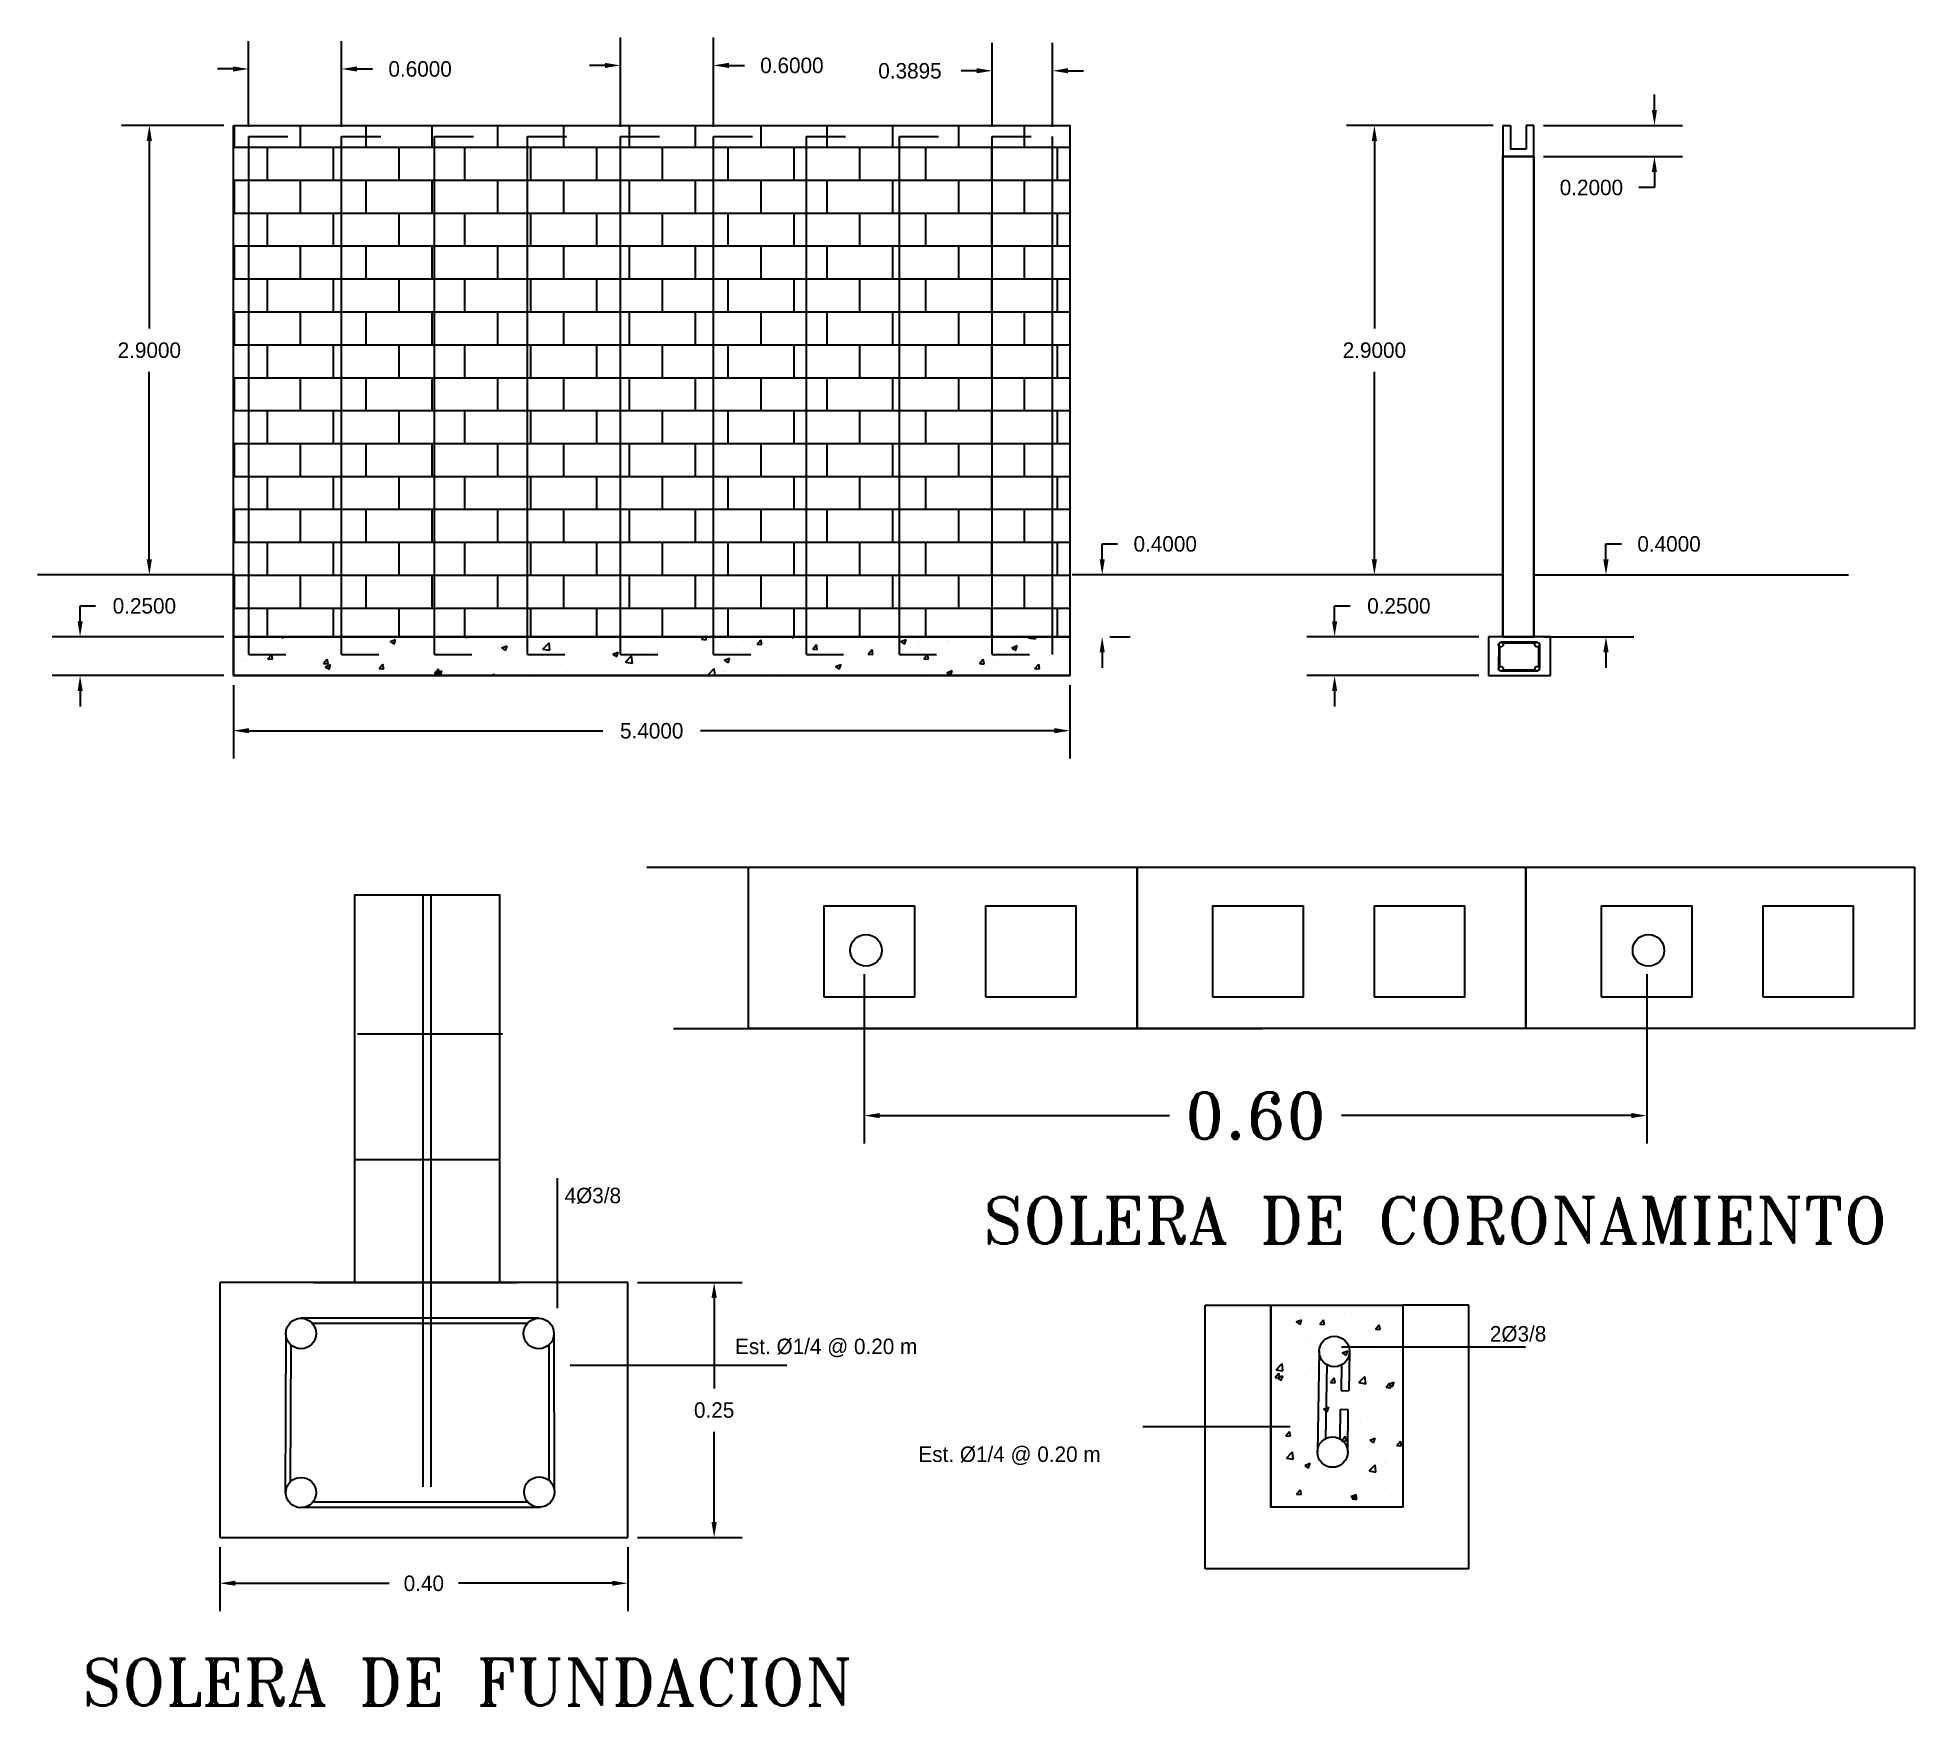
# Model space of a CAD drawing. Extents: x 1.3 to 13.4, y -0.7 to 10.1.
import ezdxf
from ezdxf.enums import TextEntityAlignment as Align

# ---------------------------------------------------------------- set-up
doc = ezdxf.new("R2010")
doc.units = 0
doc.header["$MEASUREMENT"] = 0
doc.layers.get('0').update_dxf_attribs({"linetype": 'CONTINUOUS'})
doc.layers.get('DEFPOINTS').update_dxf_attribs({"linetype": 'CONTINUOUS'})
for name, color, linetype in [('BLOQUE', 8, 'CONTINUOUS'), ('COTAS', 2, 'CONTINUOUS'), ('PARED', 7, 'CONTINUOUS'), ('REFUERZO', 3, 'CONTINUOUS'), ('SOLERA', 9, 'CONTINUOUS'), ('SUELO', 4, 'CONTINUOUS')]:
    doc.layers.add(name, color=color, linetype=linetype)
doc.styles.add('ROMANT', font='romant', dxfattribs={"height": 0.3})
doc.dimstyles.get("Standard").update_dxf_attribs({"dimtxt": 0.18, "dimasz": 0.18, "dimexe": 0.18, "dimexo": 0.0625, "dimgap": 0.09, "dimtad": 0, "dimtih": 1, "dimtoh": 1, "dimdec": 4, "dimzin": 0, "dimdsep": 46, "dimtxsty": 'STANDARD', "dimcen": 0.09, "dimadec": 0, "dimazin": 0, "dimtfac": 1, "dimtdec": 4, "dimtofl": 0, "dimtmove": 0, "dimatfit": 3, "dimfxl": 1, "dimtolj": 1, "dimtzin": 0, "dimarcsym": 0})

# ---------------------------------------------------------------- blocks, each defined once
blk = doc.blocks.new('*X0')
at = {"color": 0}
for p, q in [((2.55, 9.35), (2.55, 9.49)), ((2.975, 9.35), (2.975, 9.49)), ((3.4, 9.35), (3.4, 9.49)), ((3.825, 9.35), (3.825, 9.49)), ((4.25, 9.35), (4.25, 9.49)), ((4.675, 9.35), (4.675, 9.49)), ((5.1, 9.35), (5.1, 9.49)), ((5.525, 9.35), (5.525, 9.49)), ((5.95, 9.35), (5.95, 9.49)), ((6.375, 9.35), (6.375, 9.49)), ((6.8, 9.35), (6.8, 9.49)), ((7.225, 9.35), (7.225, 9.49)), ((7.65, 9.35), (7.65, 9.49)), ((2.543, 9.35), (7.943, 9.35)), ((2.762, 9.137), (2.762, 9.35)), ((3.188, 9.137), (3.188, 9.35)), ((3.612, 9.137), (3.612, 9.35)), ((4.037, 9.137), (4.037, 9.35)), ((4.462, 9.137), (4.462, 9.35)), ((4.888, 9.137), (4.888, 9.35)), ((5.312, 9.137), (5.312, 9.35)), ((5.737, 9.137), (5.737, 9.35)), ((6.162, 9.137), (6.162, 9.35)), ((6.587, 9.137), (6.587, 9.35)), ((7.013, 9.137), (7.013, 9.35)), ((7.438, 9.137), (7.438, 9.35)), ((7.862, 9.137), (7.862, 9.35)), ((2.543, 9.137), (7.943, 9.137)), ((2.55, 8.925), (2.55, 9.137)), ((2.975, 8.925), (2.975, 9.137)), ((3.4, 8.925), (3.4, 9.137)), ((3.825, 8.925), (3.825, 9.137)), ((4.25, 8.925), (4.25, 9.137)), ((4.675, 8.925), (4.675, 9.137)), ((5.1, 8.925), (5.1, 9.137)), ((5.525, 8.925), (5.525, 9.137)), ((5.95, 8.925), (5.95, 9.137)), ((6.375, 8.925), (6.375, 9.137)), ((6.8, 8.925), (6.8, 9.137)), ((7.225, 8.925), (7.225, 9.137)), ((7.65, 8.925), (7.65, 9.137)), ((2.543, 8.925), (7.943, 8.925)), ((2.762, 8.713), (2.762, 8.925)), ((3.188, 8.713), (3.188, 8.925)), ((3.612, 8.713), (3.612, 8.925)), ((4.037, 8.713), (4.037, 8.925)), ((4.462, 8.713), (4.462, 8.925)), ((4.888, 8.713), (4.888, 8.925)), ((5.312, 8.713), (5.312, 8.925)), ((5.737, 8.713), (5.737, 8.925)), ((6.162, 8.713), (6.162, 8.925)), ((6.587, 8.713), (6.587, 8.925)), ((7.013, 8.713), (7.013, 8.925)), ((7.438, 8.713), (7.438, 8.925)), ((7.862, 8.713), (7.862, 8.925)), ((2.543, 8.713), (7.943, 8.713)), ((2.55, 8.5), (2.55, 8.713)), ((2.975, 8.5), (2.975, 8.713)), ((3.4, 8.5), (3.4, 8.713)), ((3.825, 8.5), (3.825, 8.713)), ((4.25, 8.5), (4.25, 8.713)), ((4.675, 8.5), (4.675, 8.713)), ((5.1, 8.5), (5.1, 8.713)), ((5.525, 8.5), (5.525, 8.713)), ((5.95, 8.5), (5.95, 8.713)), ((6.375, 8.5), (6.375, 8.713)), ((6.8, 8.5), (6.8, 8.713)), ((7.225, 8.5), (7.225, 8.713)), ((7.65, 8.5), (7.65, 8.713)), ((2.543, 8.5), (7.943, 8.5)), ((2.762, 8.287), (2.762, 8.5)), ((3.188, 8.287), (3.188, 8.5)), ((3.612, 8.287), (3.612, 8.5)), ((4.037, 8.287), (4.037, 8.5)), ((4.462, 8.287), (4.462, 8.5)), ((4.888, 8.287), (4.888, 8.5)), ((5.312, 8.287), (5.312, 8.5)), ((5.737, 8.287), (5.737, 8.5)), ((6.162, 8.287), (6.162, 8.5)), ((6.587, 8.287), (6.587, 8.5)), ((7.013, 8.287), (7.013, 8.5)), ((7.438, 8.287), (7.438, 8.5)), ((7.862, 8.287), (7.862, 8.5)), ((2.543, 8.287), (7.943, 8.287)), ((2.55, 8.075), (2.55, 8.287)), ((2.975, 8.075), (2.975, 8.287)), ((3.4, 8.075), (3.4, 8.287)), ((3.825, 8.075), (3.825, 8.287)), ((4.25, 8.075), (4.25, 8.287)), ((4.675, 8.075), (4.675, 8.287)), ((5.1, 8.075), (5.1, 8.287)), ((5.525, 8.075), (5.525, 8.287)), ((5.95, 8.075), (5.95, 8.287)), ((6.375, 8.075), (6.375, 8.287)), ((6.8, 8.075), (6.8, 8.287)), ((7.225, 8.075), (7.225, 8.287)), ((7.65, 8.075), (7.65, 8.287)), ((2.543, 8.075), (7.943, 8.075)), ((2.762, 7.862), (2.762, 8.075)), ((3.188, 7.862), (3.188, 8.075)), ((3.612, 7.862), (3.612, 8.075)), ((4.037, 7.862), (4.037, 8.075)), ((4.462, 7.862), (4.462, 8.075)), ((4.888, 7.862), (4.888, 8.075)), ((5.312, 7.862), (5.312, 8.075)), ((5.737, 7.862), (5.737, 8.075)), ((6.162, 7.862), (6.162, 8.075)), ((6.587, 7.862), (6.587, 8.075)), ((7.013, 7.862), (7.013, 8.075)), ((7.438, 7.862), (7.438, 8.075)), ((7.862, 7.862), (7.862, 8.075)), ((2.543, 7.862), (7.943, 7.862)), ((2.55, 7.65), (2.55, 7.862)), ((2.975, 7.65), (2.975, 7.862)), ((3.4, 7.65), (3.4, 7.862)), ((3.825, 7.65), (3.825, 7.862)), ((4.25, 7.65), (4.25, 7.862)), ((4.675, 7.65), (4.675, 7.862)), ((5.1, 7.65), (5.1, 7.862)), ((5.525, 7.65), (5.525, 7.862)), ((5.95, 7.65), (5.95, 7.862)), ((6.375, 7.65), (6.375, 7.862)), ((6.8, 7.65), (6.8, 7.862)), ((7.225, 7.65), (7.225, 7.862)), ((7.65, 7.65), (7.65, 7.862)), ((2.543, 7.65), (7.943, 7.65)), ((2.762, 7.438), (2.762, 7.65)), ((3.188, 7.438), (3.188, 7.65)), ((3.612, 7.438), (3.612, 7.65)), ((4.037, 7.438), (4.037, 7.65)), ((4.462, 7.438), (4.462, 7.65)), ((4.888, 7.438), (4.888, 7.65)), ((5.312, 7.438), (5.312, 7.65)), ((5.737, 7.438), (5.737, 7.65)), ((6.162, 7.438), (6.162, 7.65)), ((6.587, 7.438), (6.587, 7.65)), ((7.013, 7.438), (7.013, 7.65)), ((7.438, 7.438), (7.438, 7.65)), ((7.862, 7.438), (7.862, 7.65)), ((2.543, 7.438), (7.943, 7.438)), ((2.55, 7.225), (2.55, 7.438)), ((2.975, 7.225), (2.975, 7.438)), ((3.4, 7.225), (3.4, 7.438)), ((3.825, 7.225), (3.825, 7.438)), ((4.25, 7.225), (4.25, 7.438)), ((4.675, 7.225), (4.675, 7.438)), ((5.1, 7.225), (5.1, 7.438)), ((5.525, 7.225), (5.525, 7.438)), ((5.95, 7.225), (5.95, 7.438)), ((6.375, 7.225), (6.375, 7.438)), ((6.8, 7.225), (6.8, 7.438)), ((7.225, 7.225), (7.225, 7.438)), ((7.65, 7.225), (7.65, 7.438)), ((2.543, 7.225), (7.943, 7.225)), ((2.762, 7.013), (2.762, 7.225)), ((3.188, 7.013), (3.188, 7.225)), ((3.612, 7.013), (3.612, 7.225)), ((4.037, 7.013), (4.037, 7.225)), ((4.462, 7.013), (4.462, 7.225)), ((4.888, 7.013), (4.888, 7.225)), ((5.312, 7.013), (5.312, 7.225)), ((5.737, 7.013), (5.737, 7.225)), ((6.162, 7.013), (6.162, 7.225)), ((6.587, 7.013), (6.587, 7.225)), ((7.013, 7.013), (7.013, 7.225)), ((7.438, 7.013), (7.438, 7.225)), ((7.862, 7.013), (7.862, 7.225)), ((2.543, 7.013), (7.943, 7.013)), ((2.55, 6.8), (2.55, 7.013)), ((2.975, 6.8), (2.975, 7.013)), ((3.4, 6.8), (3.4, 7.013)), ((3.825, 6.8), (3.825, 7.013)), ((4.25, 6.8), (4.25, 7.013)), ((4.675, 6.8), (4.675, 7.013)), ((5.1, 6.8), (5.1, 7.013)), ((5.525, 6.8), (5.525, 7.013)), ((5.95, 6.8), (5.95, 7.013)), ((6.375, 6.8), (6.375, 7.013)), ((6.8, 6.8), (6.8, 7.013)), ((7.225, 6.8), (7.225, 7.013)), ((7.65, 6.8), (7.65, 7.013)), ((2.543, 6.8), (7.943, 6.8)), ((2.762, 6.587), (2.762, 6.8)), ((3.188, 6.587), (3.188, 6.8)), ((3.612, 6.587), (3.612, 6.8)), ((4.037, 6.587), (4.037, 6.8)), ((4.462, 6.587), (4.462, 6.8)), ((4.888, 6.587), (4.888, 6.8)), ((5.312, 6.587), (5.312, 6.8)), ((5.737, 6.587), (5.737, 6.8)), ((6.162, 6.587), (6.162, 6.8)), ((6.587, 6.587), (6.587, 6.8)), ((7.013, 6.587), (7.013, 6.8)), ((7.438, 6.587), (7.438, 6.8)), ((7.862, 6.587), (7.862, 6.8)), ((2.543, 6.587), (7.943, 6.587)), ((2.55, 6.375), (2.55, 6.587)), ((2.975, 6.375), (2.975, 6.587)), ((3.4, 6.375), (3.4, 6.587)), ((3.825, 6.375), (3.825, 6.587)), ((4.25, 6.375), (4.25, 6.587)), ((4.675, 6.375), (4.675, 6.587)), ((5.1, 6.375), (5.1, 6.587)), ((5.525, 6.375), (5.525, 6.587)), ((5.95, 6.375), (5.95, 6.587)), ((6.375, 6.375), (6.375, 6.587)), ((6.8, 6.375), (6.8, 6.587)), ((7.225, 6.375), (7.225, 6.587)), ((7.65, 6.375), (7.65, 6.587)), ((2.543, 6.375), (7.943, 6.375)), ((2.762, 6.19), (2.762, 6.375)), ((3.188, 6.19), (3.188, 6.375)), ((3.612, 6.19), (3.612, 6.375)), ((4.037, 6.19), (4.037, 6.375)), ((4.462, 6.19), (4.462, 6.375)), ((4.888, 6.19), (4.888, 6.375)), ((5.312, 6.19), (5.312, 6.375)), ((5.737, 6.19), (5.737, 6.375)), ((6.162, 6.19), (6.162, 6.375)), ((6.587, 6.19), (6.587, 6.375)), ((7.013, 6.19), (7.013, 6.375)), ((7.438, 6.19), (7.438, 6.375)), ((7.862, 6.19), (7.862, 6.375))]:
    blk.add_line(p, q, dxfattribs=at)
blk = doc.blocks.new('*X1')
at = {"color": 0}
for p, q in [((2.85, 6.19), (2.862, 6.182)), ((2.862, 6.182), (2.864, 6.19)), ((3.471, 6.189), (3.471, 6.189)), ((4.028, 6.19), (4.052, 6.186)), ((4.052, 6.186), (4.051, 6.19)), ((4.052, 6.183), (4.052, 6.183)), ((4.583, 6.18), (4.583, 6.18)), ((5.565, 6.174), (5.579, 6.19)), ((5.595, 6.171), (5.592, 6.19)), ((6.146, 6.19), (6.156, 6.183)), ((6.156, 6.183), (6.158, 6.19)), ((6.885, 6.18), (6.885, 6.18)), ((7.676, 6.183), (7.682, 6.19)), ((7.676, 6.183), (7.721, 6.177)), ((7.721, 6.177), (7.719, 6.19)), ((2.766, 6.048), (2.79, 6.077)), ((2.772, 6.172), (2.772, 6.172)), ((2.784, 6.093), (2.784, 6.093)), ((2.795, 6.046), (2.79, 6.077)), ((2.823, 6.128), (2.823, 6.128)), ((2.888, 6.089), (2.888, 6.089)), ((2.948, 6.145), (2.948, 6.145)), ((3.051, 6.082), (3.051, 6.082)), ((3.138, 6.17), (3.138, 6.17)), ((3.179, 6.139), (3.179, 6.139)), ((3.283, 6.078), (3.283, 6.078)), ((3.318, 6.071), (3.318, 6.071)), ((3.535, 6.11), (3.535, 6.11)), ((3.555, 6.159), (3.59, 6.172)), ((3.555, 6.159), (3.58, 6.142)), ((3.58, 6.142), (3.59, 6.172)), ((3.585, 6.059), (3.585, 6.059)), ((3.795, 6.148), (3.795, 6.148)), ((3.952, 6.097), (3.952, 6.097)), ((3.953, 6.064), (3.953, 6.064)), ((4.078, 6.113), (4.078, 6.113)), ((4.245, 6.114), (4.245, 6.114)), ((4.267, 6.138), (4.267, 6.138)), ((4.274, 6.119), (4.309, 6.132)), ((4.274, 6.119), (4.299, 6.102)), ((4.299, 6.102), (4.309, 6.132)), ((4.536, 6.164), (4.536, 6.164)), ((4.541, 6.11), (4.58, 6.151)), ((4.541, 6.11), (4.585, 6.103)), ((4.558, 6.086), (4.558, 6.086)), ((4.585, 6.103), (4.58, 6.151)), ((4.814, 6.121), (4.814, 6.121)), ((4.992, 6.079), (5.027, 6.092)), ((4.992, 6.079), (5.017, 6.062)), ((5.017, 6.062), (5.027, 6.092)), ((5.067, 6.153), (5.067, 6.153)), ((5.074, 6.027), (5.113, 6.068)), ((5.081, 6.066), (5.081, 6.066)), ((5.119, 6.021), (5.113, 6.068)), ((5.207, 6.082), (5.207, 6.082)), ((5.396, 6.107), (5.396, 6.107)), ((5.565, 6.174), (5.595, 6.171)), ((5.577, 6.059), (5.577, 6.059)), ((5.682, 6.066), (5.682, 6.066)), ((5.712, 6.149), (5.712, 6.149)), ((5.83, 6.091), (5.83, 6.091)), ((5.837, 6.165), (5.837, 6.165)), ((5.924, 6.142), (5.948, 6.171)), ((5.924, 6.142), (5.954, 6.14)), ((5.954, 6.14), (5.948, 6.171)), ((5.974, 6.116), (5.974, 6.116)), ((6.09, 6.129), (6.09, 6.129)), ((6.265, 6.166), (6.265, 6.166)), ((6.282, 6.111), (6.307, 6.14)), ((6.282, 6.111), (6.312, 6.108)), ((6.312, 6.108), (6.307, 6.14)), ((6.346, 6.164), (6.346, 6.164)), ((6.525, 6.076), (6.525, 6.076)), ((6.641, 6.079), (6.665, 6.108)), ((6.641, 6.079), (6.671, 6.077)), ((6.671, 6.077), (6.665, 6.108)), ((6.677, 6.107), (6.677, 6.107)), ((6.841, 6.117), (6.841, 6.117)), ((6.85, 6.16), (6.885, 6.173)), ((6.85, 6.16), (6.875, 6.143)), ((6.852, 6.067), (6.852, 6.067)), ((6.875, 6.143), (6.885, 6.173)), ((6.966, 6.134), (6.966, 6.134)), ((6.968, 6.157), (6.968, 6.157)), ((7, 6.048), (7.024, 6.077)), ((7.03, 6.045), (7.024, 6.077)), ((7.109, 6.102), (7.109, 6.102)), ((7.152, 6.168), (7.152, 6.168)), ((7.155, 6.159), (7.155, 6.159)), ((7.362, 6.134), (7.362, 6.134)), ((7.419, 6.157), (7.419, 6.157)), ((7.568, 6.12), (7.603, 6.133)), ((7.568, 6.12), (7.593, 6.103)), ((7.593, 6.103), (7.603, 6.133)), ((7.621, 6.172), (7.621, 6.172)), ((7.686, 6.146), (7.686, 6.146)), ((7.742, 6.082), (7.742, 6.082)), ((2.596, 6.039), (2.596, 6.039)), ((2.623, 6.037), (2.623, 6.037)), ((2.766, 6.048), (2.795, 6.046)), ((2.766, 6.005), (2.766, 6.005)), ((2.817, 5.947), (2.817, 5.947)), ((2.89, 6.026), (2.89, 6.026)), ((3.006, 5.972), (3.006, 5.972)), ((3.026, 6.043), (3.026, 6.043)), ((3.124, 6.017), (3.148, 6.046)), ((3.124, 6.017), (3.154, 6.015)), ((3.135, 5.997), (3.17, 6.011)), ((3.135, 5.997), (3.16, 5.981)), ((3.154, 6.015), (3.148, 6.046)), ((3.157, 6.015), (3.157, 6.015)), ((3.16, 5.981), (3.17, 6.011)), ((3.322, 6.014), (3.322, 6.014)), ((3.37, 5.964), (3.37, 5.964)), ((3.424, 6.004), (3.424, 6.004)), ((3.447, 6.03), (3.447, 6.03)), ((3.483, 5.986), (3.507, 6.014)), ((3.483, 5.986), (3.513, 5.983)), ((3.513, 5.983), (3.507, 6.014)), ((3.529, 5.944), (3.529, 5.944)), ((3.637, 6.055), (3.637, 6.055)), ((3.662, 6.014), (3.662, 6.014)), ((3.691, 5.992), (3.691, 5.992)), ((3.789, 5.981), (3.789, 5.981)), ((3.841, 5.954), (3.866, 5.983)), ((3.841, 5.954), (3.871, 5.952)), ((3.852, 6.048), (3.852, 6.048)), ((3.854, 5.957), (3.889, 5.971)), ((3.854, 5.957), (3.879, 5.941)), ((3.871, 5.952), (3.866, 5.983)), ((3.879, 5.941), (3.889, 5.971)), ((3.958, 5.981), (3.958, 5.981)), ((4.045, 6.016), (4.045, 6.016)), ((4.119, 6.037), (4.119, 6.037)), ((4.135, 5.941), (4.135, 5.941)), ((4.214, 5.94), (4.224, 5.952)), ((4.224, 5.97), (4.224, 5.97)), ((4.226, 5.94), (4.224, 5.952)), ((4.298, 6.048), (4.298, 6.048)), ((4.386, 6.026), (4.386, 6.026)), ((4.451, 5.983), (4.451, 5.983)), ((4.491, 5.958), (4.491, 5.958)), ((4.576, 5.999), (4.576, 5.999)), ((4.653, 6.014), (4.653, 6.014)), ((4.758, 5.947), (4.758, 5.947)), ((4.766, 6.024), (4.766, 6.024)), ((4.808, 5.955), (4.808, 5.955)), ((4.92, 6.003), (4.92, 6.003)), ((5.061, 5.987), (5.061, 5.987)), ((5.074, 6.027), (5.119, 6.021)), ((5.099, 5.966), (5.099, 5.966)), ((5.187, 5.992), (5.187, 5.992)), ((5.321, 6.024), (5.321, 6.024)), ((5.391, 6.016), (5.391, 6.016)), ((5.454, 5.98), (5.454, 5.98)), ((5.58, 5.951), (5.58, 5.951)), ((5.608, 5.945), (5.647, 5.985)), ((5.608, 5.945), (5.64, 5.94)), ((5.652, 5.94), (5.647, 5.985)), ((5.705, 5.968), (5.705, 5.968)), ((5.711, 6.039), (5.746, 6.052)), ((5.711, 6.039), (5.736, 6.022)), ((5.72, 5.969), (5.72, 5.969)), ((5.736, 6.022), (5.746, 6.052)), ((5.802, 5.956), (5.802, 5.956)), ((5.895, 5.993), (5.895, 5.993)), ((5.987, 5.958), (5.987, 5.958)), ((6.083, 5.962), (6.083, 5.962)), ((6.094, 6.006), (6.094, 6.006)), ((6.211, 6.034), (6.211, 6.034)), ((6.254, 5.947), (6.254, 5.947)), ((6.336, 6.051), (6.336, 6.051)), ((6.34, 5.997), (6.34, 5.997)), ((6.385, 6.057), (6.385, 6.057)), ((6.43, 5.999), (6.465, 6.012)), ((6.43, 5.999), (6.454, 5.982)), ((6.454, 5.982), (6.465, 6.012)), ((6.593, 6.029), (6.593, 6.029)), ((7, 6.048), (7.03, 6.045)), ((7.024, 5.962), (7.024, 5.962)), ((7.148, 5.958), (7.183, 5.972)), ((7.148, 5.958), (7.173, 5.942)), ((7.159, 5.982), (7.159, 5.982)), ((7.173, 5.942), (7.183, 5.972)), ((7.34, 6.003), (7.34, 6.003)), ((7.356, 5.968), (7.356, 5.968)), ((7.358, 6.017), (7.382, 6.045)), ((7.358, 6.017), (7.388, 6.014)), ((7.388, 6.014), (7.382, 6.045)), ((7.451, 6.032), (7.451, 6.032)), ((7.465, 6.02), (7.465, 6.02)), ((7.615, 6.005), (7.615, 6.005)), ((7.654, 6.045), (7.654, 6.045)), ((7.717, 5.985), (7.741, 6.014)), ((7.717, 5.985), (7.747, 5.983)), ((7.747, 5.983), (7.741, 6.014)), ((7.872, 6.04), (7.872, 6.04))]:
    blk.add_line(p, q, dxfattribs=at)
blk = doc.blocks.new('*D2')
at = {"color": 0, "linetype": 'ByBlock'}
for p, q in [((2.543, 5.877), (2.543, 5.404)), ((7.943, 5.877), (7.943, 5.404)), ((2.643, 5.584), (4.928, 5.584)), ((7.843, 5.584), (5.558, 5.584))]:
    blk.add_line(p, q, dxfattribs=at)
for points in [[(2.643, 5.601), (2.643, 5.568), (2.543, 5.584)], [(7.843, 5.601), (7.843, 5.568), (7.943, 5.584)]]:
    blk.add_solid(points, dxfattribs=at)
at = {"layer": 'DEFPOINTS', "color": 0, "linetype": 'ByBlock'}
for p in [(2.543, 5.94), (7.943, 5.94), (7.943, 5.584)]:
    blk.add_point(p, dxfattribs=at)
at = {"color": 0, "linetype": 'ByBlock'}
blk.add_text('5.4000', height=0.1, dxfattribs=at).set_placement((5.243, 5.584), align=Align.MIDDLE_CENTER)
blk = doc.blocks.new('*D3')
at = {"color": 0, "linetype": 'ByBlock'}
for p, q in [((2.641, 9.482), (2.641, 10.035)), ((3.241, 9.482), (3.241, 10.035)), ((2.541, 9.855), (2.441, 9.855)), ((3.341, 9.855), (3.441, 9.855))]:
    blk.add_line(p, q, dxfattribs=at)
for points in [[(2.541, 9.871), (2.541, 9.838), (2.641, 9.855)], [(3.341, 9.871), (3.341, 9.838), (3.241, 9.855)]]:
    blk.add_solid(points, dxfattribs=at)
at = {"layer": 'DEFPOINTS', "color": 0, "linetype": 'ByBlock'}
for p in [(3.241, 9.855), (2.641, 9.42), (3.241, 9.42)]:
    blk.add_point(p, dxfattribs=at)
at = {"color": 0, "linetype": 'ByBlock'}
blk.add_text('0.6000', height=0.1, dxfattribs=at).set_placement((3.748, 9.855), align=Align.MIDDLE_CENTER)
blk = doc.blocks.new('*D4')
at = {"color": 0, "linetype": 'ByBlock'}
for p, q in [((7.441, 9.482), (7.441, 10.023)), ((7.831, 9.482), (7.831, 10.023)), ((7.341, 9.843), (7.241, 9.843)), ((7.931, 9.843), (8.031, 9.843))]:
    blk.add_line(p, q, dxfattribs=at)
for points in [[(7.341, 9.86), (7.341, 9.827), (7.441, 9.843)], [(7.931, 9.86), (7.931, 9.827), (7.831, 9.843)]]:
    blk.add_solid(points, dxfattribs=at)
at = {"layer": 'DEFPOINTS', "color": 0, "linetype": 'ByBlock'}
for p in [(7.441, 9.843), (7.441, 9.42), (7.831, 9.42)]:
    blk.add_point(p, dxfattribs=at)
at = {"color": 0, "linetype": 'ByBlock'}
blk.add_text('0.3895', height=0.1, dxfattribs=at).set_placement((6.91, 9.843), align=Align.MIDDLE_CENTER)
blk = doc.blocks.new('*D5')
at = {"color": 0, "linetype": 'ByBlock'}
for p, q in [((5.041, 9.482), (5.041, 10.058)), ((5.641, 9.482), (5.641, 10.058)), ((4.941, 9.878), (4.841, 9.878)), ((5.741, 9.878), (5.841, 9.878))]:
    blk.add_line(p, q, dxfattribs=at)
for points in [[(4.941, 9.894), (4.941, 9.861), (5.041, 9.878)], [(5.741, 9.894), (5.741, 9.861), (5.641, 9.878)]]:
    blk.add_solid(points, dxfattribs=at)
at = {"layer": 'DEFPOINTS', "color": 0, "linetype": 'ByBlock'}
for p in [(5.641, 9.878), (5.041, 9.42), (5.641, 9.42)]:
    blk.add_point(p, dxfattribs=at)
at = {"color": 0, "linetype": 'ByBlock'}
blk.add_text('0.6000', height=0.1, dxfattribs=at).set_placement((6.148, 9.878), align=Align.MIDDLE_CENTER)
blk = doc.blocks.new('*D6')
at = {"color": 0, "linetype": 'ByBlock'}
for p, q in [((1.553, 6.29), (1.553, 6.39)), ((1.553, 6.39), (1.653, 6.39)), ((2.48, 6.19), (1.373, 6.19)), ((2.48, 5.94), (1.373, 5.94)), ((1.553, 5.84), (1.553, 5.74))]:
    blk.add_line(p, q, dxfattribs=at)
for points in [[(1.537, 6.29), (1.57, 6.29), (1.553, 6.19)], [(1.537, 5.84), (1.57, 5.84), (1.553, 5.94)]]:
    blk.add_solid(points, dxfattribs=at)
at = {"layer": 'DEFPOINTS', "color": 0, "linetype": 'ByBlock'}
for p in [(1.553, 6.19), (2.543, 6.19), (2.543, 5.94)]:
    blk.add_point(p, dxfattribs=at)
at = {"color": 0, "linetype": 'ByBlock'}
blk.add_text('0.2500', height=0.1, dxfattribs=at).set_placement((1.968, 6.39), align=Align.MIDDLE_CENTER)
blk = doc.blocks.new('*D7')
at = {"color": 0, "linetype": 'ByBlock'}
for p, q in [((7.956, 6.69), (7.956, 6.79)), ((7.956, 6.79), (8.056, 6.79)), ((7.894, 6.59), (7.776, 6.59)), ((8.005, 6.19), (8.136, 6.19)), ((7.956, 6.09), (7.956, 5.99))]:
    blk.add_line(p, q, dxfattribs=at)
for points in [[(7.94, 6.69), (7.973, 6.69), (7.956, 6.59)], [(7.94, 6.09), (7.973, 6.09), (7.956, 6.19)]]:
    blk.add_solid(points, dxfattribs=at)
at = {"layer": 'DEFPOINTS', "color": 0, "linetype": 'ByBlock'}
for p in [(7.956, 6.59), (7.956, 6.59), (7.943, 6.19)]:
    blk.add_point(p, dxfattribs=at)
at = {"color": 0, "linetype": 'ByBlock'}
blk.add_text('0.4000', height=0.1, dxfattribs=at).set_placement((8.363, 6.79), align=Align.MIDDLE_CENTER)
blk = doc.blocks.new('*D8')
at = {"color": 0, "linetype": 'ByBlock'}
for p, q in [((2.48, 9.49), (1.82, 9.49)), ((2, 9.39), (2, 8.18)), ((2, 6.69), (2, 7.9)), ((2.48, 6.59), (1.82, 6.59))]:
    blk.add_line(p, q, dxfattribs=at)
for points in [[(1.983, 9.39), (2.017, 9.39), (2, 9.49)], [(1.983, 6.69), (2.017, 6.69), (2, 6.59)]]:
    blk.add_solid(points, dxfattribs=at)
at = {"layer": 'DEFPOINTS', "color": 0, "linetype": 'ByBlock'}
for p in [(2, 9.49), (2.543, 9.49), (2.543, 6.59)]:
    blk.add_point(p, dxfattribs=at)
at = {"color": 0, "linetype": 'ByBlock'}
blk.add_text('2.9000', height=0.1, dxfattribs=at).set_placement((2, 8.04), align=Align.MIDDLE_CENTER)
blk = doc.blocks.new('*D9')
at = {"color": 0, "linetype": 'ByBlock'}
for p, q in [((9.651, 6.29), (9.651, 6.39)), ((9.651, 6.39), (9.751, 6.39)), ((10.583, 6.19), (9.471, 6.19)), ((10.583, 5.94), (9.471, 5.94)), ((9.651, 5.84), (9.651, 5.74))]:
    blk.add_line(p, q, dxfattribs=at)
for points in [[(9.635, 6.29), (9.668, 6.29), (9.651, 6.19)], [(9.635, 5.84), (9.668, 5.84), (9.651, 5.94)]]:
    blk.add_solid(points, dxfattribs=at)
at = {"layer": 'DEFPOINTS', "color": 0, "linetype": 'ByBlock'}
for p in [(9.651, 6.19), (10.646, 6.19), (10.646, 5.94)]:
    blk.add_point(p, dxfattribs=at)
at = {"color": 0, "linetype": 'ByBlock'}
blk.add_text('0.2500', height=0.1, dxfattribs=at).set_placement((10.066, 6.39), align=Align.MIDDLE_CENTER)
blk = doc.blocks.new('*D10')
at = {"color": 0, "linetype": 'ByBlock'}
for p, q in [((11.403, 6.69), (11.403, 6.79)), ((11.403, 6.79), (11.503, 6.79)), ((11, 6.59), (11.583, 6.59)), ((11, 6.19), (11.583, 6.19)), ((11.403, 6.09), (11.403, 5.99))]:
    blk.add_line(p, q, dxfattribs=at)
for points in [[(11.386, 6.69), (11.42, 6.69), (11.403, 6.59)], [(11.386, 6.09), (11.42, 6.09), (11.403, 6.19)]]:
    blk.add_solid(points, dxfattribs=at)
at = {"layer": 'DEFPOINTS', "color": 0, "linetype": 'ByBlock'}
for p in [(10.937, 6.59), (11.403, 6.59), (10.937, 6.19)]:
    blk.add_point(p, dxfattribs=at)
at = {"color": 0, "linetype": 'ByBlock'}
blk.add_text('0.4000', height=0.1, dxfattribs=at).set_placement((11.81, 6.79), align=Align.MIDDLE_CENTER)
blk = doc.blocks.new('*D11')
at = {"color": 0, "linetype": 'ByBlock'}
for p, q in [((10.675, 9.49), (9.728, 9.49)), ((9.908, 9.39), (9.908, 8.18)), ((9.908, 6.69), (9.908, 7.9)), ((10.675, 6.59), (9.728, 6.59))]:
    blk.add_line(p, q, dxfattribs=at)
for points in [[(9.891, 9.39), (9.925, 9.39), (9.908, 9.49)], [(9.891, 6.69), (9.925, 6.69), (9.908, 6.59)]]:
    blk.add_solid(points, dxfattribs=at)
at = {"layer": 'DEFPOINTS', "color": 0, "linetype": 'ByBlock'}
for p in [(9.908, 9.49), (10.737, 9.49), (10.737, 6.59)]:
    blk.add_point(p, dxfattribs=at)
at = {"color": 0, "linetype": 'ByBlock'}
blk.add_text('2.9000', height=0.1, dxfattribs=at).set_placement((9.908, 8.04), align=Align.MIDDLE_CENTER)
blk = doc.blocks.new('*D12')
at = {"color": 0, "linetype": 'ByBlock'}
for p, q in [((11.716, 9.59), (11.716, 9.69)), ((11, 9.49), (11.896, 9.49)), ((11, 9.29), (11.896, 9.29)), ((11.716, 9.09), (11.616, 9.09)), ((11.716, 9.19), (11.716, 9.09))]:
    blk.add_line(p, q, dxfattribs=at)
for points in [[(11.699, 9.59), (11.732, 9.59), (11.716, 9.49)], [(11.699, 9.19), (11.732, 9.19), (11.716, 9.29)]]:
    blk.add_solid(points, dxfattribs=at)
at = {"layer": 'DEFPOINTS', "color": 0, "linetype": 'ByBlock'}
for p in [(10.937, 9.49), (10.937, 9.29), (11.716, 9.29)]:
    blk.add_point(p, dxfattribs=at)
at = {"color": 0, "linetype": 'ByBlock'}
blk.add_text('0.2000', height=0.1, dxfattribs=at).set_placement((11.309, 9.09), align=Align.MIDDLE_CENTER)
blk = doc.blocks.new('*D13')
at = {"color": 0, "linetype": 'ByBlock'}
for p, q in [((2.455, 0.315), (2.455, -0.098)), ((5.088, 0.315), (5.088, -0.098)), ((2.555, 0.082), (3.549, 0.082)), ((4.988, 0.082), (3.995, 0.082))]:
    blk.add_line(p, q, dxfattribs=at)
for points in [[(2.555, 0.099), (2.555, 0.066), (2.455, 0.082)], [(4.988, 0.099), (4.988, 0.066), (5.088, 0.082)]]:
    blk.add_solid(points, dxfattribs=at)
at = {"layer": 'DEFPOINTS', "color": 0, "linetype": 'ByBlock'}
for p in [(2.455, 0.377), (5.088, 0.377), (5.088, 0.082)]:
    blk.add_point(p, dxfattribs=at)
at = {"color": 0, "linetype": 'ByBlock'}
blk.add_text('0.40', height=0.1, dxfattribs=at).set_placement((3.772, 0.082), align=Align.MIDDLE_CENTER)
blk = doc.blocks.new('*D14')
at = {"color": 0, "linetype": 'ByBlock'}
for p, q in [((5.151, 2.023), (5.826, 2.023)), ((5.646, 1.923), (5.646, 1.34)), ((5.646, 0.477), (5.646, 1.06)), ((5.151, 0.377), (5.826, 0.377))]:
    blk.add_line(p, q, dxfattribs=at)
for points in [[(5.629, 1.923), (5.663, 1.923), (5.646, 2.023)], [(5.629, 0.477), (5.663, 0.477), (5.646, 0.377)]]:
    blk.add_solid(points, dxfattribs=at)
at = {"layer": 'DEFPOINTS', "color": 0, "linetype": 'ByBlock'}
for p in [(5.088, 2.023), (5.088, 0.377), (5.646, 0.377)]:
    blk.add_point(p, dxfattribs=at)
at = {"color": 0, "linetype": 'ByBlock'}
blk.add_text('0.25', height=0.1, dxfattribs=at).set_placement((5.646, 1.2), align=Align.MIDDLE_CENTER)
blk = doc.blocks.new('*X15')
at = {"color": 0}
for p, q in [((9.724, 1.82), (9.724, 1.82)), ((9.758, 1.825), (9.758, 1.825)), ((9.849, 1.836), (9.849, 1.836)), ((10.015, 1.86), (10.015, 1.86)), ((10.039, 1.861), (10.039, 1.861)), ((9.246, 1.756), (9.246, 1.756)), ((9.403, 1.77), (9.438, 1.783)), ((9.403, 1.77), (9.428, 1.753)), ((9.408, 1.778), (9.408, 1.778)), ((9.428, 1.753), (9.438, 1.783)), ((9.498, 1.788), (9.498, 1.788)), ((9.556, 1.754), (9.58, 1.783)), ((9.556, 1.754), (9.586, 1.752)), ((9.586, 1.752), (9.58, 1.783)), ((9.753, 1.702), (9.753, 1.702)), ((9.915, 1.723), (9.939, 1.751)), ((9.915, 1.723), (9.945, 1.72)), ((9.945, 1.72), (9.939, 1.751)), ((10.044, 1.752), (10.044, 1.752)), ((9.277, 1.581), (9.277, 1.581)), ((9.322, 1.611), (9.322, 1.611)), ((9.461, 1.652), (9.461, 1.652)), ((9.484, 1.666), (9.484, 1.666)), ((9.492, 1.621), (9.492, 1.621)), ((9.589, 1.599), (9.589, 1.599)), ((9.593, 1.623), (9.593, 1.623)), ((9.701, 1.569), (9.736, 1.582)), ((9.718, 1.639), (9.718, 1.639)), ((9.726, 1.552), (9.736, 1.582)), ((9.751, 1.655), (9.751, 1.655)), ((9.752, 1.659), (9.752, 1.659)), ((9.856, 1.588), (9.856, 1.588)), ((9.872, 1.592), (9.872, 1.592)), ((9.907, 1.664), (9.907, 1.664)), ((10.009, 1.694), (10.009, 1.694)), ((10.018, 1.644), (10.018, 1.644)), ((9.274, 1.459), (9.313, 1.5)), ((9.274, 1.459), (9.318, 1.453)), ((9.289, 1.492), (9.289, 1.492)), ((9.318, 1.453), (9.313, 1.5)), ((9.486, 1.455), (9.486, 1.455)), ((9.581, 1.542), (9.581, 1.542)), ((9.701, 1.569), (9.726, 1.552)), ((9.746, 1.492), (9.746, 1.492)), ((9.776, 1.467), (9.776, 1.467)), ((10.003, 1.528), (10.003, 1.528)), ((10.091, 1.508), (10.091, 1.508)), ((9.267, 1.409), (9.291, 1.438)), ((9.267, 1.409), (9.297, 1.407)), ((9.281, 1.407), (9.316, 1.421)), ((9.281, 1.407), (9.306, 1.391)), ((9.297, 1.407), (9.291, 1.438)), ((9.306, 1.391), (9.316, 1.421)), ((9.384, 1.412), (9.384, 1.412)), ((9.461, 1.425), (9.461, 1.425)), ((9.586, 1.442), (9.586, 1.442)), ((9.625, 1.378), (9.649, 1.407)), ((9.625, 1.378), (9.655, 1.375)), ((9.655, 1.375), (9.649, 1.407)), ((9.651, 1.401), (9.651, 1.401)), ((9.772, 1.367), (9.772, 1.367)), ((9.807, 1.377), (9.846, 1.417)), ((9.807, 1.377), (9.852, 1.37)), ((9.852, 1.37), (9.846, 1.417)), ((9.918, 1.39), (9.918, 1.39)), ((9.984, 1.347), (10.008, 1.375)), ((9.984, 1.347), (10.014, 1.344)), ((9.997, 1.361), (9.997, 1.361)), ((10, 1.367), (10.035, 1.381)), ((10, 1.367), (10.025, 1.351)), ((10.014, 1.344), (10.008, 1.375)), ((10.025, 1.351), (10.035, 1.381)), ((10.063, 1.417), (10.063, 1.417)), ((9.329, 1.228), (9.329, 1.228)), ((9.455, 1.245), (9.455, 1.245)), ((9.48, 1.317), (9.48, 1.317)), ((9.48, 1.288), (9.48, 1.288)), ((9.58, 1.206), (9.615, 1.219)), ((9.604, 1.189), (9.615, 1.219)), ((9.644, 1.27), (9.644, 1.27)), ((9.74, 1.326), (9.74, 1.326)), ((9.96, 1.311), (9.96, 1.311)), ((10.085, 1.328), (10.085, 1.328)), ((9.287, 1.157), (9.287, 1.157)), ((9.474, 1.122), (9.474, 1.122)), ((9.554, 1.146), (9.554, 1.146)), ((9.58, 1.206), (9.604, 1.189)), ((9.734, 1.159), (9.734, 1.159)), ((9.821, 1.134), (9.821, 1.134)), ((9.828, 1.114), (9.828, 1.114)), ((9.953, 1.131), (9.953, 1.131)), ((9.99, 1.195), (9.99, 1.195)), ((10.043, 1.119), (10.043, 1.119)), ((10.088, 1.123), (10.088, 1.123)), ((9.323, 1.048), (9.323, 1.048)), ((9.336, 1.033), (9.36, 1.062)), ((9.336, 1.033), (9.366, 1.031)), ((9.366, 1.031), (9.36, 1.062)), ((9.393, 1.09), (9.393, 1.09)), ((9.46, 1.019), (9.46, 1.019)), ((9.512, 1.072), (9.512, 1.072)), ((9.659, 1.078), (9.659, 1.078)), ((9.695, 1.002), (9.719, 1.031)), ((9.695, 1.002), (9.725, 0.999)), ((9.725, 0.999), (9.719, 1.031)), ((9.728, 0.993), (9.728, 0.993)), ((9.751, 1.069), (9.751, 1.069)), ((9.878, 1.005), (9.913, 1.018)), ((9.878, 1.005), (9.903, 0.988)), ((9.903, 0.988), (9.913, 1.018)), ((9.926, 1.067), (9.926, 1.067)), ((9.984, 1.028), (9.984, 1.028)), ((10.053, 0.971), (10.077, 0.999)), ((10.053, 0.971), (10.083, 0.968)), ((10.083, 0.968), (10.077, 0.999)), ((9.288, 0.859), (9.288, 0.859)), ((9.34, 0.89), (9.379, 0.93)), ((9.34, 0.89), (9.384, 0.883)), ((9.384, 0.883), (9.379, 0.93)), ((9.381, 0.875), (9.381, 0.875)), ((9.455, 0.891), (9.455, 0.891)), ((9.458, 0.843), (9.493, 0.857)), ((9.468, 0.956), (9.468, 0.956)), ((9.483, 0.827), (9.493, 0.857)), ((9.579, 0.909), (9.579, 0.909)), ((9.697, 0.917), (9.697, 0.917)), ((9.721, 0.88), (9.721, 0.88)), ((9.822, 0.933), (9.822, 0.933)), ((9.871, 0.959), (9.871, 0.959)), ((9.978, 0.862), (9.978, 0.862)), ((9.988, 0.869), (9.988, 0.869)), ((10.011, 0.958), (10.011, 0.958)), ((9.458, 0.843), (9.483, 0.827)), ((9.462, 0.789), (9.462, 0.789)), ((9.69, 0.736), (9.69, 0.736)), ((9.722, 0.827), (9.722, 0.827)), ((9.77, 0.734), (9.77, 0.734)), ((9.874, 0.807), (9.913, 0.847)), ((9.874, 0.807), (9.918, 0.8)), ((9.88, 0.761), (9.88, 0.761)), ((9.918, 0.8), (9.913, 0.847)), ((10.062, 0.784), (10.062, 0.784)), ((9.249, 0.678), (9.249, 0.678)), ((9.357, 0.636), (9.357, 0.636)), ((9.406, 0.657), (9.43, 0.686)), ((9.406, 0.657), (9.435, 0.655)), ((9.435, 0.655), (9.43, 0.686)), ((9.456, 0.623), (9.456, 0.623)), ((9.479, 0.684), (9.479, 0.684)), ((9.565, 0.72), (9.565, 0.72)), ((9.624, 0.625), (9.624, 0.625)), ((9.716, 0.66), (9.716, 0.66)), ((9.756, 0.642), (9.791, 0.656)), ((9.756, 0.642), (9.781, 0.625)), ((9.764, 0.626), (9.788, 0.655)), ((9.764, 0.626), (9.794, 0.623)), ((9.781, 0.625), (9.791, 0.656)), ((9.794, 0.623), (9.788, 0.655)), ((9.891, 0.613), (9.891, 0.613)), ((9.972, 0.695), (9.972, 0.695)), ((10.064, 0.605), (10.064, 0.605))]:
    blk.add_line(p, q, dxfattribs=at)
blk = doc.blocks.new('*D16')
at = {"color": 0, "linetype": 'ByBlock'}
for p, q in [((11.643, 4.013), (11.643, 2.92)), ((16.694, 4.013), (16.694, 2.92)), ((11.743, 3.1), (13.614, 3.1)), ((16.594, 3.1), (14.723, 3.1))]:
    blk.add_line(p, q, dxfattribs=at)
for points in [[(11.743, 3.117), (11.743, 3.084), (11.643, 3.1)], [(16.594, 3.117), (16.594, 3.084), (16.694, 3.1)]]:
    blk.add_solid(points, dxfattribs=at)
at = {"layer": 'DEFPOINTS', "color": 0, "linetype": 'ByBlock'}
for p in [(11.643, 4.076), (16.694, 4.076), (16.694, 3.1)]:
    blk.add_point(p, dxfattribs=at)
at = {"color": 0, "linetype": 'ByBlock', "style": 'ROMANT'}
blk.add_text('0.60', height=0.3, dxfattribs=at).set_placement((14.168, 3.1), align=Align.MIDDLE_CENTER)

msp = doc.modelspace()

# ---------------------------------------------------------------- linework, layer by layer
for p, q in [((2.5426, 6.58981), (2.5426, 6.18981)), ((2.5426, 6.18981), (2.5426, 5.93981)), ((2.5426, 6.18981), (7.9426, 6.18981)), ((2.5426, 5.93981), (7.9426, 5.93981))]:
    msp.add_line(p, q)
at = {"layer": 'BLOQUE'}
for p, q in [((2.5426, 6.58981), (2.5426, 9.48981)), ((2.5426, 9.48981), (7.9426, 9.48981)), ((7.9426, 9.48981), (7.9426, 5.93981)), ((4.27983, 3.62536), (3.34276, 3.62536)), ((4.26179, 2.81398), (3.32472, 2.81398))]:
    msp.add_line(p, q, dxfattribs=at)
at = {"layer": 'COTAS'}
for p, q in [((4.6357, 1.85836), (4.6357, 2.69678)), ((9.6953, 1.60727), (10.88427, 1.60727)), ((4.71688, 1.48874), (6.11498, 1.48874)), ((8.41268, 1.09298), (9.364, 1.09298))]:
    msp.add_line(p, q, dxfattribs=at)
at = {"layer": 'PARED'}
for p, q in [((10.73748, 9.48981), (10.73748, 6.18981)), ((10.73748, 9.48981), (10.78748, 9.48981)), ((10.78748, 9.48981), (10.78748, 9.33657)), ((10.93748, 9.48981), (10.88748, 9.48981)), ((10.88748, 9.48981), (10.88748, 9.33657)), ((10.93748, 6.18981), (10.93748, 9.48981)), ((10.88748, 9.33657), (10.78748, 9.33657)), ((10.93748, 9.28981), (10.73748, 9.28981)), ((11.04565, 6.18981), (10.64565, 6.18981)), ((10.64565, 6.18981), (10.64565, 5.93981)), ((10.73748, 6.18981), (10.93748, 6.18981)), ((11.04565, 5.93981), (11.04565, 6.18981)), ((10.64565, 5.93981), (11.04565, 5.93981)), ((5.21095, 4.70449), (9.59214, 4.70449)), ((5.86717, 3.66282), (5.86717, 4.70449)), ((8.37622, 3.66282), (8.37622, 4.70449)), ((5.38466, 3.66282), (9.18683, 3.66282)), ((5.08845, 2.02299), (2.45537, 2.02299)), ((2.45537, 2.02299), (2.45537, 0.37732)), ((3.05984, 2.02303), (4.37639, 2.02303)), ((5.08845, 0.37732), (5.08845, 2.02299)), ((8.81488, 1.87724), (9.24045, 1.87724)), ((8.81488, 0.17499), (8.81488, 1.87724)), ((9.24045, 1.87724), (9.24045, 0.57299)), ((10.09157, 1.87724), (10.09157, 0.57299)), ((10.51714, 1.87724), (10.09157, 1.87724)), ((10.51714, 0.17499), (10.51714, 1.87724)), ((10.09157, 0.57299), (9.24045, 0.57299)), ((2.45537, 0.37732), (5.08845, 0.37732)), ((10.51714, 0.17499), (8.81488, 0.17499))]:
    msp.add_line(p, q, dxfattribs=at)
for points in [[(2.5426, 9.48981), (7.9426, 9.48981), (7.9426, 6.18981), (2.5426, 6.18981), (2.5426, 9.48981)], [(10.73748, 9.28981), (10.93748, 9.28981), (10.93748, 6.18981), (10.73748, 6.18981), (10.73748, 9.28981)], [(2.5426, 6.18981), (7.9426, 6.18981), (7.9426, 5.93981), (2.5426, 5.93981), (2.5426, 6.18981)], [(5.86717, 4.70449), (8.37622, 4.70449), (8.37622, 3.66282), (5.86717, 3.66282), (5.86717, 4.70449)], [(8.37622, 4.70449), (10.88526, 4.70449), (10.88526, 3.66282), (8.37622, 3.66282), (8.37622, 4.70449)], [(10.88526, 4.70449), (13.39431, 4.70449), (13.39431, 3.66282), (10.88526, 3.66282), (10.88526, 4.70449)], [(9.24045, 1.87724), (10.09157, 1.87724), (10.09157, 0.57299), (9.24045, 0.57299), (9.24045, 1.87724)]]:
    msp.add_lwpolyline(points, dxfattribs=at)
for points in [[(3.32472, 2.02479), (4.26179, 2.02479), (4.26179, 4.52365), (3.32472, 4.52365)], [(6.35466, 3.86601), (6.94139, 3.86601), (6.94139, 4.45274), (6.35466, 4.45274)], [(7.39688, 3.86601), (7.98361, 3.86601), (7.98361, 4.45274), (7.39688, 4.45274)], [(8.86371, 3.86601), (9.45044, 3.86601), (9.45044, 4.45274), (8.86371, 4.45274)], [(9.90593, 3.86601), (10.49266, 3.86601), (10.49266, 4.45274), (9.90593, 4.45274)], [(11.37275, 3.86601), (11.95949, 3.86601), (11.95949, 4.45274), (11.37275, 4.45274)], [(12.41497, 3.86601), (13.00171, 3.86601), (13.00171, 4.45274), (12.41497, 4.45274)]]:
    msp.add_lwpolyline(points, close=True, dxfattribs=at)
at = {"layer": 'REFUERZO'}
for p, q in [((2.64144, 6.07664), (2.64144, 9.41958)), ((2.64144, 9.41958), (2.89344, 9.41958)), ((3.24144, 6.07664), (3.24144, 9.41958)), ((3.24144, 9.41958), (3.49344, 9.41958)), ((3.84144, 6.07664), (3.84144, 9.41958)), ((3.84144, 9.41958), (4.09344, 9.41958)), ((4.44144, 6.07664), (4.44144, 9.41958)), ((4.44144, 9.41958), (4.69344, 9.41958)), ((5.04144, 6.07664), (5.04144, 9.41958)), ((5.04144, 9.41958), (5.29344, 9.41958)), ((5.64144, 6.07664), (5.64144, 9.41958)), ((5.64144, 9.41958), (5.89344, 9.41958)), ((6.24144, 6.07664), (6.24144, 9.41958)), ((6.24144, 9.41958), (6.49344, 9.41958)), ((6.84144, 6.07664), (6.84144, 9.41958)), ((6.84144, 9.41958), (7.09344, 9.41958)), ((7.44144, 6.07664), (7.44144, 9.41958)), ((7.44144, 9.41958), (7.69344, 9.41958)), ((7.83089, 6.07664), (7.83089, 9.41958)), ((2.64144, 6.07664), (2.88198, 6.07664)), ((3.24144, 6.07664), (3.48198, 6.07664)), ((3.84144, 6.07664), (4.08198, 6.07664)), ((4.44144, 6.07664), (4.68198, 6.07664)), ((5.04144, 6.07664), (5.28198, 6.07664)), ((5.64144, 6.07664), (5.88198, 6.07664)), ((6.24144, 6.07664), (6.48198, 6.07664)), ((6.84144, 6.07664), (7.08198, 6.07664)), ((7.44144, 6.07664), (7.68198, 6.07664)), ((10.71027, 6.13986), (10.70956, 5.98297)), ((10.71522, 6.1287), (10.71461, 5.9944)), ((10.95835, 6.1547), (10.72517, 6.1547)), ((10.94722, 6.1497), (10.73631, 6.1497)), ((10.96827, 6.12867), (10.96837, 5.9959)), ((10.97326, 6.13981), (10.97338, 5.98568)), ((10.95981, 5.9694), (10.72585, 5.9694)), ((10.94782, 5.9744), (10.73668, 5.9744)), ((3.76619, 4.52365), (3.76619, 0.70441)), ((3.81619, 4.52365), (3.81619, 0.70441)), ((4.51378, 1.79192), (2.97883, 1.79192)), ((4.44046, 1.75901), (3.05215, 1.75901)), ((2.88071, 1.69424), (2.87606, 0.66143)), ((2.91329, 1.62077), (2.90932, 0.73672)), ((4.57905, 1.62052), (4.57973, 0.74655)), ((4.61191, 1.69387), (4.6127, 0.67929)), ((9.55154, 1.57959), (9.53994, 0.93026)), ((9.74776, 1.57607), (9.7432, 1.32432)), ((9.60001, 1.4932), (9.59146, 1.01486)), ((9.69622, 1.49147), (9.69321, 1.32523)), ((9.69321, 1.32523), (9.7432, 1.32432)), ((9.68701, 1.01354), (9.68885, 1.20293)), ((9.73885, 1.20244), (9.68885, 1.20293)), ((9.73617, 0.92755), (9.73885, 1.20244)), ((4.52337, 0.57214), (2.98326, 0.57214)), ((4.44445, 0.60506), (3.05456, 0.60506))]:
    msp.add_line(p, q, dxfattribs=at)
for centre, radius in [((10.72517, 6.1398), 0.01491), ((10.95835, 6.1398), 0.01491), ((10.72517, 5.98388), 0.01491), ((10.95886, 5.98443), 0.01491), ((6.62612, 4.16662), 0.10211), ((11.67738, 4.16662), 0.10211), ((2.97883, 1.69379), 0.09813), ((4.51378, 1.69379), 0.09813), ((9.64965, 1.57784), 0.09813), ((9.63805, 0.9285), 0.09813), ((2.97883, 0.66746), 0.09813), ((4.51708, 0.67103), 0.09813)]:
    msp.add_circle(centre, radius, dxfattribs=at)
at = {"layer": 'SUELO'}
for p, q in [((2.5426, 6.58981), (1.27835, 6.58981)), ((10.73748, 6.58981), (7.95632, 6.58981)), ((10.93748, 6.58981), (12.96755, 6.58981))]:
    msp.add_line(p, q, dxfattribs=at)

# ---------------------------------------------------------------- block references
at = {"layer": 'BLOQUE'}
msp.add_blockref('*X0', (0, 0), dxfattribs=at)
at = {"layer": 'SOLERA'}
for name in ['*X1', '*X15']:
    msp.add_blockref(name, (0, 0), dxfattribs=at)

# ---------------------------------------------------------------- texts
at = {"layer": 'COTAS'}
for s, p in [('4%%c3/8', (4.6808, 2.53451)), ('2%%c3/8', (10.65345, 1.64209)), ('Est. %%c1/4 @ 0.20 m', (5.78124, 1.56086)), ('Est. %%c1/4 @ 0.20 m', (6.96459, 0.86514))]:
    msp.add_text(s, height=0.1, dxfattribs=at).set_placement(p)
at = {"layer": 'COTAS', "style": 'ROMANT'}
for s, p in [('SOLERA DE CORONAMIENTO', (7.38239, 2.27392)), ('SOLERA DE FUNDACION', (1.56563, -0.70641))]:
    msp.add_text(s, height=0.3, dxfattribs=at).set_placement(p)

# ---------------------------------------------------------------- dimensions: what is measured, and where the dimension line sits
at = {"layer": 'COTAS'}
for base, p1, p2, picture, middle in [((5.64144, 9.87752), (5.04144, 9.41958), (5.64144, 9.41958), '*D5', (6.14811, 9.87752)), ((3.24144, 9.85463), (2.64144, 9.41958), (3.24144, 9.41958), '*D3', (3.74811, 9.85463)), ((7.441439, 9.843177), (7.830892, 9.419584), (7.441439, 9.419584), '*D4', (6.909772, 9.843177)), ((7.9426, 5.58435), (2.5426, 5.93981), (7.9426, 5.93981), '*D2', (5.2426, 5.58435))]:
    dim = msp.add_linear_dim(base=base, p1=p1, p2=p2, dimstyle='Standard', dxfattribs=at)
    dim.commit()
    dim.dimension.update_dxf_attribs({"geometry": picture, "text_midpoint": middle})
for base, p1, p2, picture, middle in [((11.71554, 9.28981), (10.93748, 9.48981), (10.93748, 9.28981), '*D12', (11.30887, 9.08981)), ((1.99999, 9.48981), (2.5426, 6.58981), (2.5426, 9.48981), '*D8', (1.99999, 8.03981)), ((9.90814, 9.48981), (10.73748, 6.58981), (10.73748, 9.48981), '*D11', (9.90814, 8.03981)), ((11.40287, 6.58981), (10.93748, 6.18981), (10.93748, 6.58981), '*D10', (11.80953, 6.78981)), ((1.55326, 6.18981), (2.5426, 5.93981), (2.5426, 6.18981), '*D6', (1.96826, 6.38981)), ((9.65117, 6.18981), (10.64565, 5.93981), (10.64565, 6.18981), '*D9', (10.06617, 6.38981))]:
    dim = msp.add_linear_dim(base=base, p1=p1, p2=p2, angle=90, dimstyle='Standard', dxfattribs=at)
    dim.commit()
    dim.dimension.update_dxf_attribs({"geometry": picture, "text_midpoint": middle})
dim = msp.add_linear_dim(base=(8.15105, 6.58981), p1=(8.13733, 6.18981), p2=(8.15105, 6.58981), angle=90, dimstyle='Standard', dxfattribs=at)
dim.commit()
dim.dimension.update_dxf_attribs({"geometry": '*D7', "text_midpoint": (8.55772, 6.78981), "insert": (0.19473, 0)})
dim = msp.add_linear_dim(base=(11.66603, 3.10018), p1=(6.61477, 4.07586), p2=(11.66603, 4.07586), text='0.60', dimstyle='Standard', dxfattribs=at)
dim.commit()
dim.dimension.update_dxf_attribs({"geometry": '*D16', "text_midpoint": (9.1404, 3.10018), "insert": (-5.0279, 0)})
dim = msp.add_linear_dim(base=(5.64594, 0.37732), p1=(5.08845, 2.02299), p2=(5.08845, 0.37732), angle=90, text='0.25', dimstyle='Standard', dxfattribs=at)
dim.commit()
dim.dimension.update_dxf_attribs({"geometry": '*D14', "text_midpoint": (5.64594, 1.20015)})
dim = msp.add_linear_dim(base=(5.08845, 0.08235), p1=(2.45537, 0.37732), p2=(5.08845, 0.37732), text='0.40', dimstyle='Standard', dxfattribs=at)
dim.commit()
dim.dimension.update_dxf_attribs({"geometry": '*D13', "text_midpoint": (3.77191, 0.08235)})

doc.saveas('drawing.dxf')
